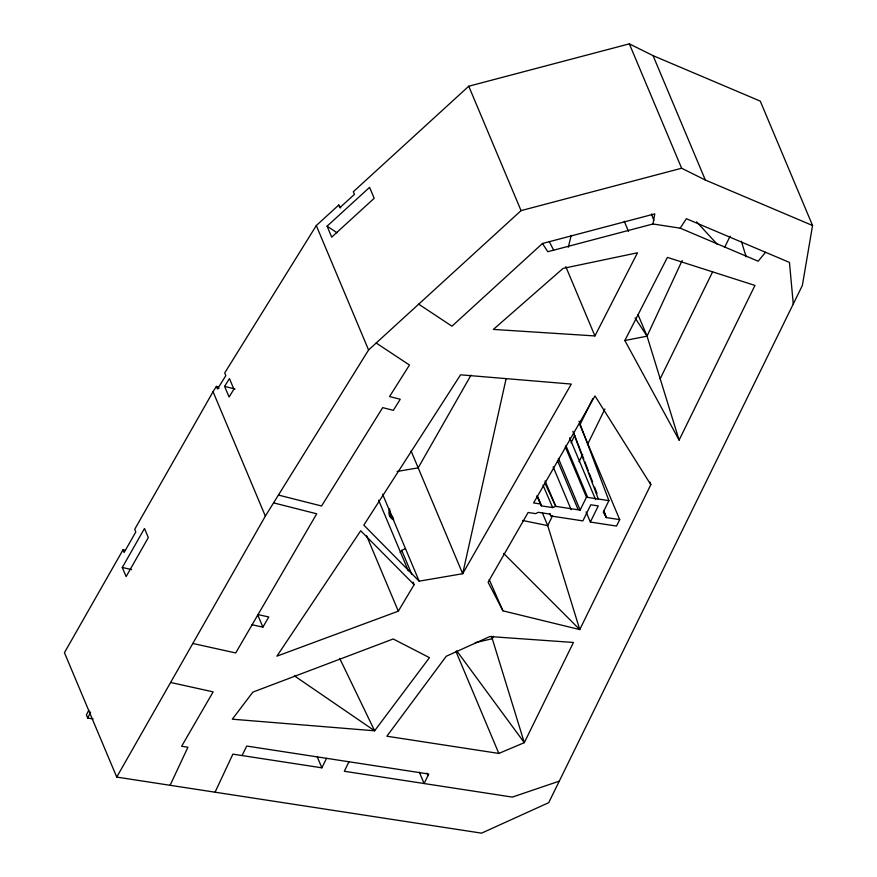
<?xml version="1.0" encoding="UTF-8"?>
<svg xmlns="http://www.w3.org/2000/svg" width="877" height="877" viewBox="0 0 877 877"><rect width="100%" height="100%" fill="white"/><g stroke="black" fill="none" stroke-linecap="round" stroke-linejoin="round"><path stroke-width="1.32" d="M122.999 549.857L124.117 552.499L135.814 531.944L134.707 529.302L213.056 391.712L216.367 386.384L217.485 389.026L225.827 375.597L224.709 372.955L316.29 225.564L338.763 205.032L339.87 207.674L354.44 194.365L353.332 191.723L468.757 86.22L629.346 43.85L653.058 55.646L760.271 101.118L812.562 225.51L802.356 285.474L548.706 802.685L481.539 833.15L116.729 777.088L64.438 652.696L122.999 549.857L124.874 550.142M542.457 243.499L547.807 251.721L652.959 223.975L654.79 213.856L542.457 243.499L451.962 326.2L418.691 304.166M506.128 378.645L462.683 573.722L419.151 581.166L363.812 525.115L460.557 374.819L571.289 384.071L462.683 573.722L411.083 450.964M568.296 247.27L571.212 235.387M679.105 440.111L624.841 340.528L667.408 257.389L754.965 285.42L679.105 440.111L647.062 336.165L682.153 260.524M170.105 785.288L187.93 747.237L181.616 746.272L213.144 691.865L170.609 682.47M215.062 792.194L232.876 754.143L321.859 767.824L326.529 758.32M88.785 710.151L86.417 714.985L87.711 718.088L93.05 718.921M87.711 718.088L90.682 712.036M242.052 755.557L246.722 746.053L428.765 774.029L424.106 783.534L419.338 772.188M348.969 761.762L344.299 771.267L512.321 797.094L559.252 781.166M565.27 446.777L586.461 497.182L580.135 510.096L555.766 506.358L552.653 507.586L541.427 505.865L537.173 496.404M571.091 442.852L574.709 435.485M580.125 424.435L592.775 398.651M493.466 636.263L492.271 638.708L524.303 742.666L498.838 753.431L386.867 736.22L446.25 656.259L489.794 636.549L573.437 642.468L524.303 742.666L456.742 650.844M552.543 515.797L547.73 525.619L579.763 629.576L502.959 610.841L488.105 582.229L528.129 512.475L535.606 513.626L538.27 512.311L549.484 514.032L551.041 516.005L582.876 520.894L590.78 504.779L598.257 505.93L590.353 522.045L616.531 526.068L619.699 519.622L579.434 423.832M579.039 461.773L582.657 454.407M587.469 444.584L604.933 408.967M660.129 378.875L712.617 271.859M724.676 247.259L730.113 236.198M579.028 421.168L608.901 500.635L603.255 512.146L606.336 517.562L619.699 519.622M650.021 482.076L650.822 484.674L579.763 629.576L503.65 553.409M594.924 335.935L637.491 252.784L563.089 268.395L493.389 329.412L594.924 335.935L565.786 266.608M122.276 567.496L144.486 528.502L148.312 537.612L126.113 576.606L122.276 567.496L131.583 569.557M116.729 777.088L265.347 516.104L368.581 349.967L521.048 210.623L681.637 168.241L705.349 180.037L812.562 225.51M471.015 375.148L418.176 467.858L397.073 471.464M252.039 624.742L262.892 627.132L268.779 616.98L257.926 614.58M414.13 584.674L360.71 530.76L276.913 656.16L398.311 611.181L414.13 584.674L413.078 582.153M224.611 386.384L229.456 378.579L233.918 389.202L229.072 397.007L224.611 386.384L235.069 389.037M652.959 223.975L680.201 228.163L686.373 218.713L789.464 262.431L793.268 304.012M400.12 552.587L401.743 550.394L405.36 548.618M765.544 252.291L758.134 261.214L680.201 228.163M327.088 226.178L369.579 187.349L374.183 198.301L331.692 237.141L327.088 226.178L337.064 232.789M475.257 642.677L492.271 638.708L491.23 636.253M624.841 340.528L647.062 336.165L638.061 314.744M540.353 503.957L533.6 502.949L595.001 395.944L650.822 484.674M586.461 497.182L608.901 500.635M522.495 520.456L547.73 525.619L542.424 513.012M192.819 643.477L235.694 652.948L316.718 513.801L273.569 502.872M216.367 386.384L218.154 386.834L218.888 388.599M278.426 495.067L321.563 505.996L382.679 407.63L393.356 410.337L400.241 399.254L389.563 396.547L409.471 365.04L376.189 343.006M294.464 675.893L374.622 730.793L429.467 657.662L393.203 638.971L252.905 692.085L232.328 719.195L374.622 730.793L339.728 658.452M338.763 205.032L340.704 207.882M696.601 221.826L716.991 244.036M635.069 317.912L647.062 336.165M549.309 241.756L553.694 250.23M544.88 482.931L555.766 506.358L545.077 480.892M489.234 579.598L502.959 610.841M542.995 485.124L552.653 507.586M537.141 495.878L541.427 505.865L537.184 495.834M653.058 55.646L705.349 180.037M629.346 43.85L681.637 168.241M624.249 221.278L628.491 231.364M468.757 86.22L521.048 210.623M569.655 437.875L595.615 499.627M565.884 445.549L587.601 497.215M586.121 511.96L590.353 522.045M558.408 458.419L580.135 510.096M557.443 460.403L578.107 509.548M553.146 466.816L571.157 509.658M549.978 513.483L551.041 516.005M316.29 225.564L368.581 349.967M455.919 651.348L498.838 753.431M382.602 494.2L419.151 581.166M401.743 550.394L411.806 574.336M378.634 500.23L408.309 570.806M366.52 535.562L398.311 611.181M426.924 773.119L427.976 775.641M213.056 391.712L265.347 516.104M257.597 614.536L262.892 627.132M317.09 756.478L321.859 767.824M574.018 433.72L583.808 459.131M584.795 461.675L588.215 470.565M589.201 473.109L592.622 481.999M594.584 487.075L597.029 493.433M603.891 511.214L606.336 517.562L603.924 511.159M572.889 431.396L598.432 499.331M651.49 213.999L653.825 220.379M741.35 241.241L746.163 256.84M393.236 518.647A14.032 10.261 -22.8 0 1 389.64 515.654M392.666 516.706A12.53 9.165 -22.8 0 1 389.837 510.293M393.795 519.973A14.032 10.261 -22.8 0 1 389.695 508.934M393.225 518.033A12.53 9.165 -22.8 0 1 390.397 511.609"/></g></svg>
